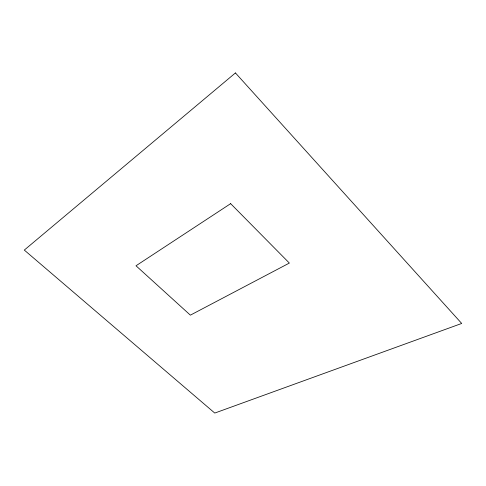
<?xml version="1.0" encoding="UTF-8"?>
<svg xmlns="http://www.w3.org/2000/svg" width="486" height="486" viewBox="0 0 486 486"><rect width="100%" height="100%" fill="white"/><g stroke="black" fill="none" stroke-linecap="round" stroke-linejoin="round"><path stroke-width="0.73" d="M235.437 72.936L24.3 250.077L214.763 413.064L461.7 323.457L235.437 72.936M230.643 203.652L136.001 265.775L190.372 315.153L289.358 263.066L230.643 203.652"/></g></svg>
